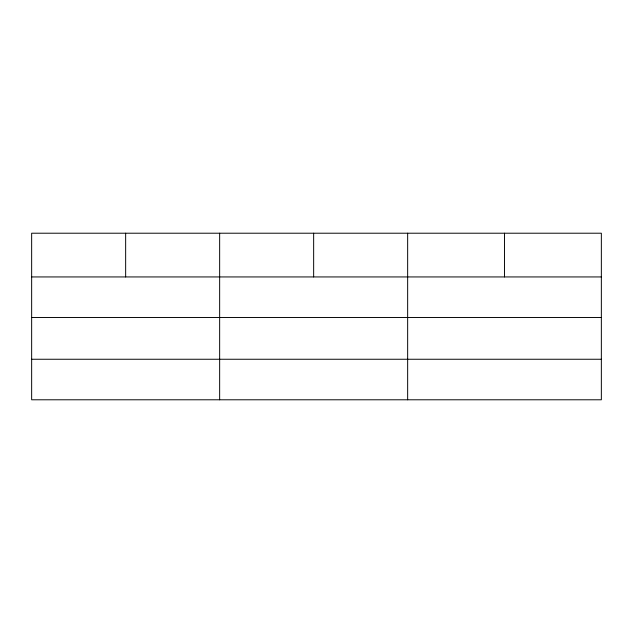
<?xml version="1.0" encoding="UTF-8"?>
<svg xmlns="http://www.w3.org/2000/svg" width="633" height="633" viewBox="0 0 633 633"><rect width="100%" height="100%" fill="white"/><g stroke="black" fill="none" stroke-linecap="round" stroke-linejoin="round"><path stroke-width="0.95" d="M601.35 317.481L601.35 233.213L31.65 233.213L31.65 399.787L601.35 399.787L601.35 317.481L31.65 317.481M31.65 276.938L601.35 276.938M31.65 359.251L601.35 359.251M504.501 233.213L504.501 276.938M407.652 233.213L407.652 399.787M313.651 233.213L313.651 276.938M219.651 233.213L219.651 399.787M125.651 233.213L125.651 276.938"/></g></svg>
